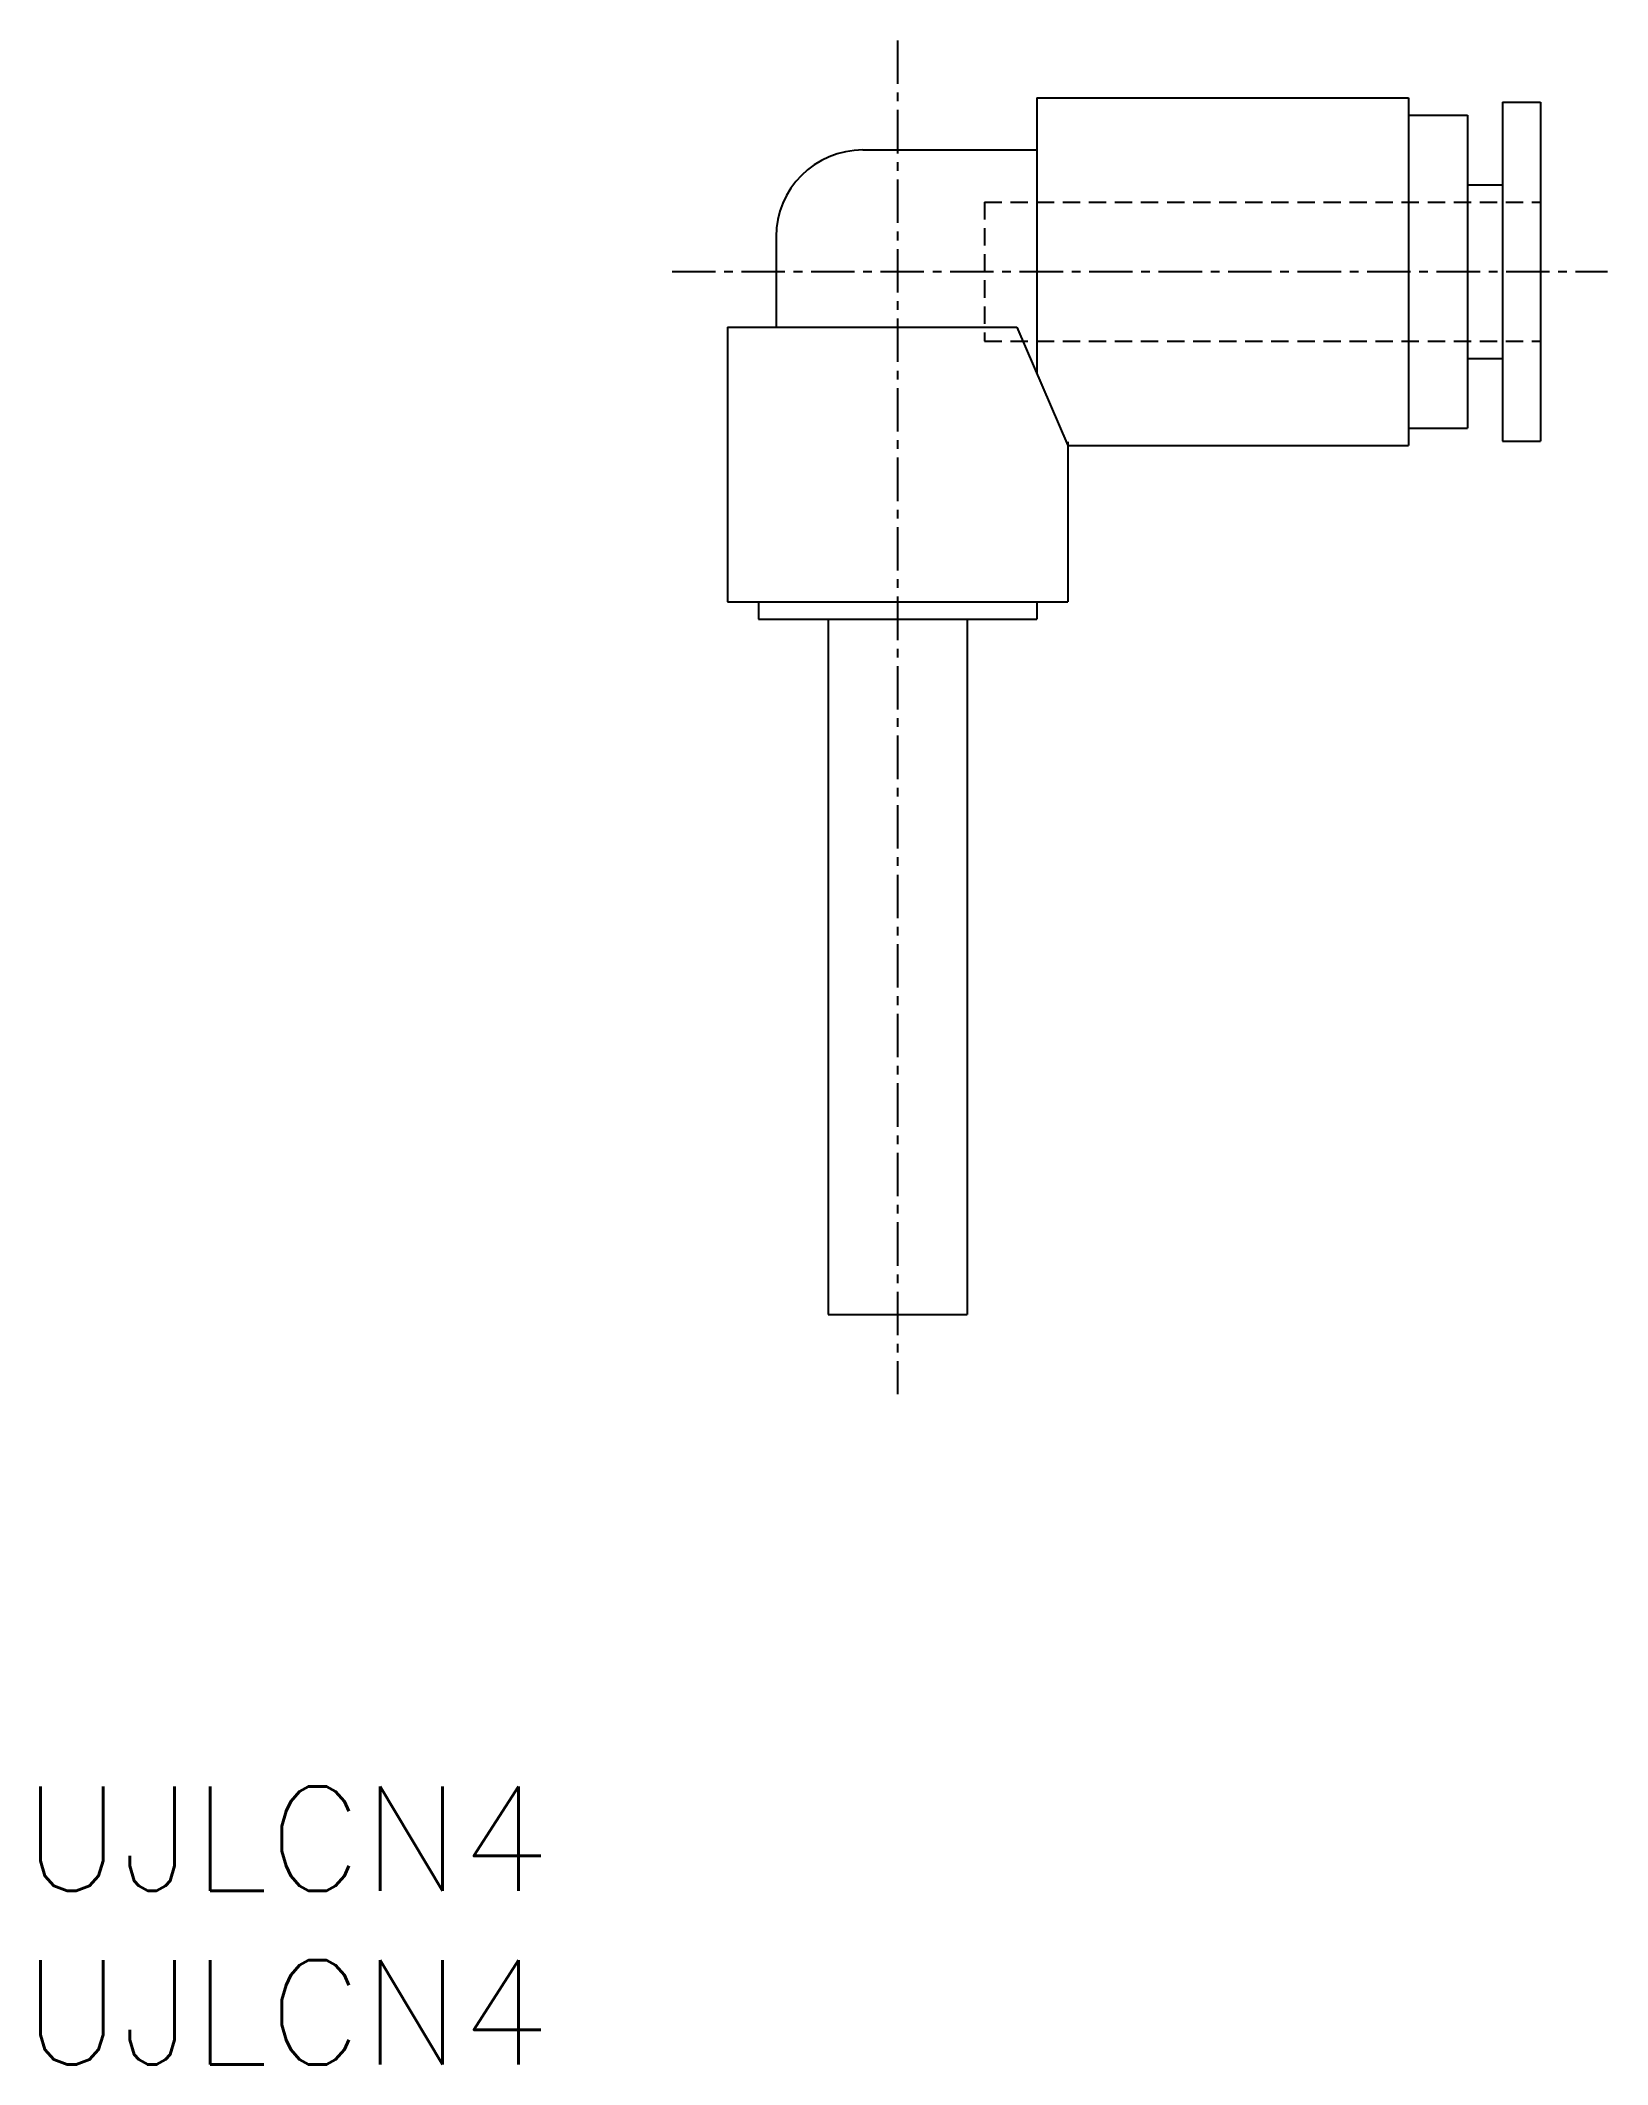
# Model space of a CAD drawing. Extents: x 0.5 to 45.6, y 0 to 58.2.
import ezdxf

# ---------------------------------------------------------------- set-up
doc = ezdxf.new("R2010")
doc.units = 0
doc.linetypes.add('CENTER', pattern=[2, 1.25, -0.25, 0.25, -0.25])
doc.linetypes.add('DASHED', pattern=[0.75, 0.5, -0.25])
doc.layers.get('0').update_dxf_attribs({"linetype": 'CONTINUOUS'})
doc.layers.add('CENTER', color=1, linetype='CENTER')
doc.styles.get("Standard").update_dxf_attribs({"font": 'txt.shx'})

# ---------------------------------------------------------------- blocks, each defined once
blk = doc.blocks.new('*U5')
at = {"color": 7, "linetype": 'CONTINUOUS'}
blk.add_text('UJLCN4', height=3, dxfattribs=at).set_placement((0, 5))
blk = doc.blocks.new('*U6')
at = {"color": 7, "linetype": 'CONTINUOUS'}
blk.add_text('UJLCN4', height=3, dxfattribs=at).set_placement((0, 0))

msp = doc.modelspace()

# ---------------------------------------------------------------- linework, layer by layer
at = {"color": 7, "linetype": 'CONTINUOUS'}
for p, q in [((29.177, 56.582), (39.877, 56.582)), ((29.177, 56.582), (29.177, 48.662)), ((39.877, 56.582), (39.877, 46.582)), ((39.877, 56.082), (41.577, 56.082)), ((41.577, 56.082), (41.577, 47.082)), ((42.577, 56.457), (42.577, 46.707)), ((42.577, 56.457), (43.677, 56.457)), ((43.677, 56.457), (43.677, 46.707)), ((24.177, 55.082), (29.177, 55.082)), ((41.577, 54.082), (42.577, 54.082)), ((21.677, 52.582), (21.677, 49.982)), ((20.277, 49.982), (20.277, 42.082)), ((20.277, 49.982), (28.606, 49.982)), ((28.606, 49.982), (30.077, 46.582)), ((41.577, 49.082), (42.577, 49.082)), ((30.077, 46.682), (30.077, 42.082)), ((39.877, 47.082), (41.577, 47.082)), ((42.577, 46.707), (43.677, 46.707)), ((30.077, 46.582), (39.877, 46.582)), ((20.277, 42.082), (30.077, 42.082)), ((21.177, 42.082), (21.177, 41.582)), ((29.177, 42.082), (29.177, 41.582)), ((21.177, 41.582), (29.177, 41.582)), ((23.177, 41.582), (23.177, 21.582)), ((27.177, 41.582), (27.177, 21.582)), ((23.177, 21.582), (27.177, 21.582))]:
    msp.add_line(p, q, dxfattribs=at)
at = {"color": 3, "linetype": 'DASHED'}
for p, q in [((27.677, 53.582), (43.677, 53.582)), ((27.677, 53.582), (27.677, 49.582)), ((27.677, 49.582), (43.677, 49.582))]:
    msp.add_line(p, q, dxfattribs=at)
at = {"color": 7, "linetype": 'CONTINUOUS'}
msp.add_arc((24.177, 52.582), 2.5, 89.99998, 179.99996, dxfattribs=at)
at = {"layer": 'CENTER', "color": 1, "linetype": 'CENTER'}
for p, q in [((25.177, 58.232), (25.177, 19.282)), ((18.685, 51.582), (45.602, 51.582))]:
    msp.add_line(p, q, dxfattribs=at)

# ---------------------------------------------------------------- block references
at = {"color": 7, "linetype": 'CONTINUOUS'}
for name in ['*U5', '*U6']:
    msp.add_blockref(name, (0, 0), dxfattribs=at)

doc.saveas('drawing.dxf')
